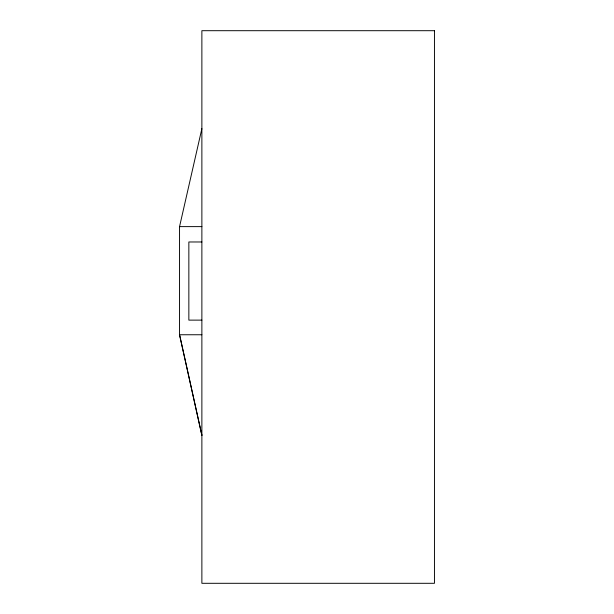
<?xml version="1.0" encoding="UTF-8"?>
<svg xmlns="http://www.w3.org/2000/svg" width="614" height="614" viewBox="0 0 614 614"><rect width="100%" height="100%" fill="white"/><g stroke="black" fill="none" stroke-linecap="round" stroke-linejoin="round"><path stroke-width="0.92" d="M201.876 435.526L179.549 334.753L179.549 226.62L201.876 128.656M179.549 226.62L201.876 226.62M201.876 241.977L188.851 241.977L188.851 320.124L201.876 320.124M201.876 334.753L179.549 334.753L201.876 435.119M434.451 30.7L201.876 30.7L201.876 583.3L434.451 583.3L434.451 30.7"/></g></svg>
